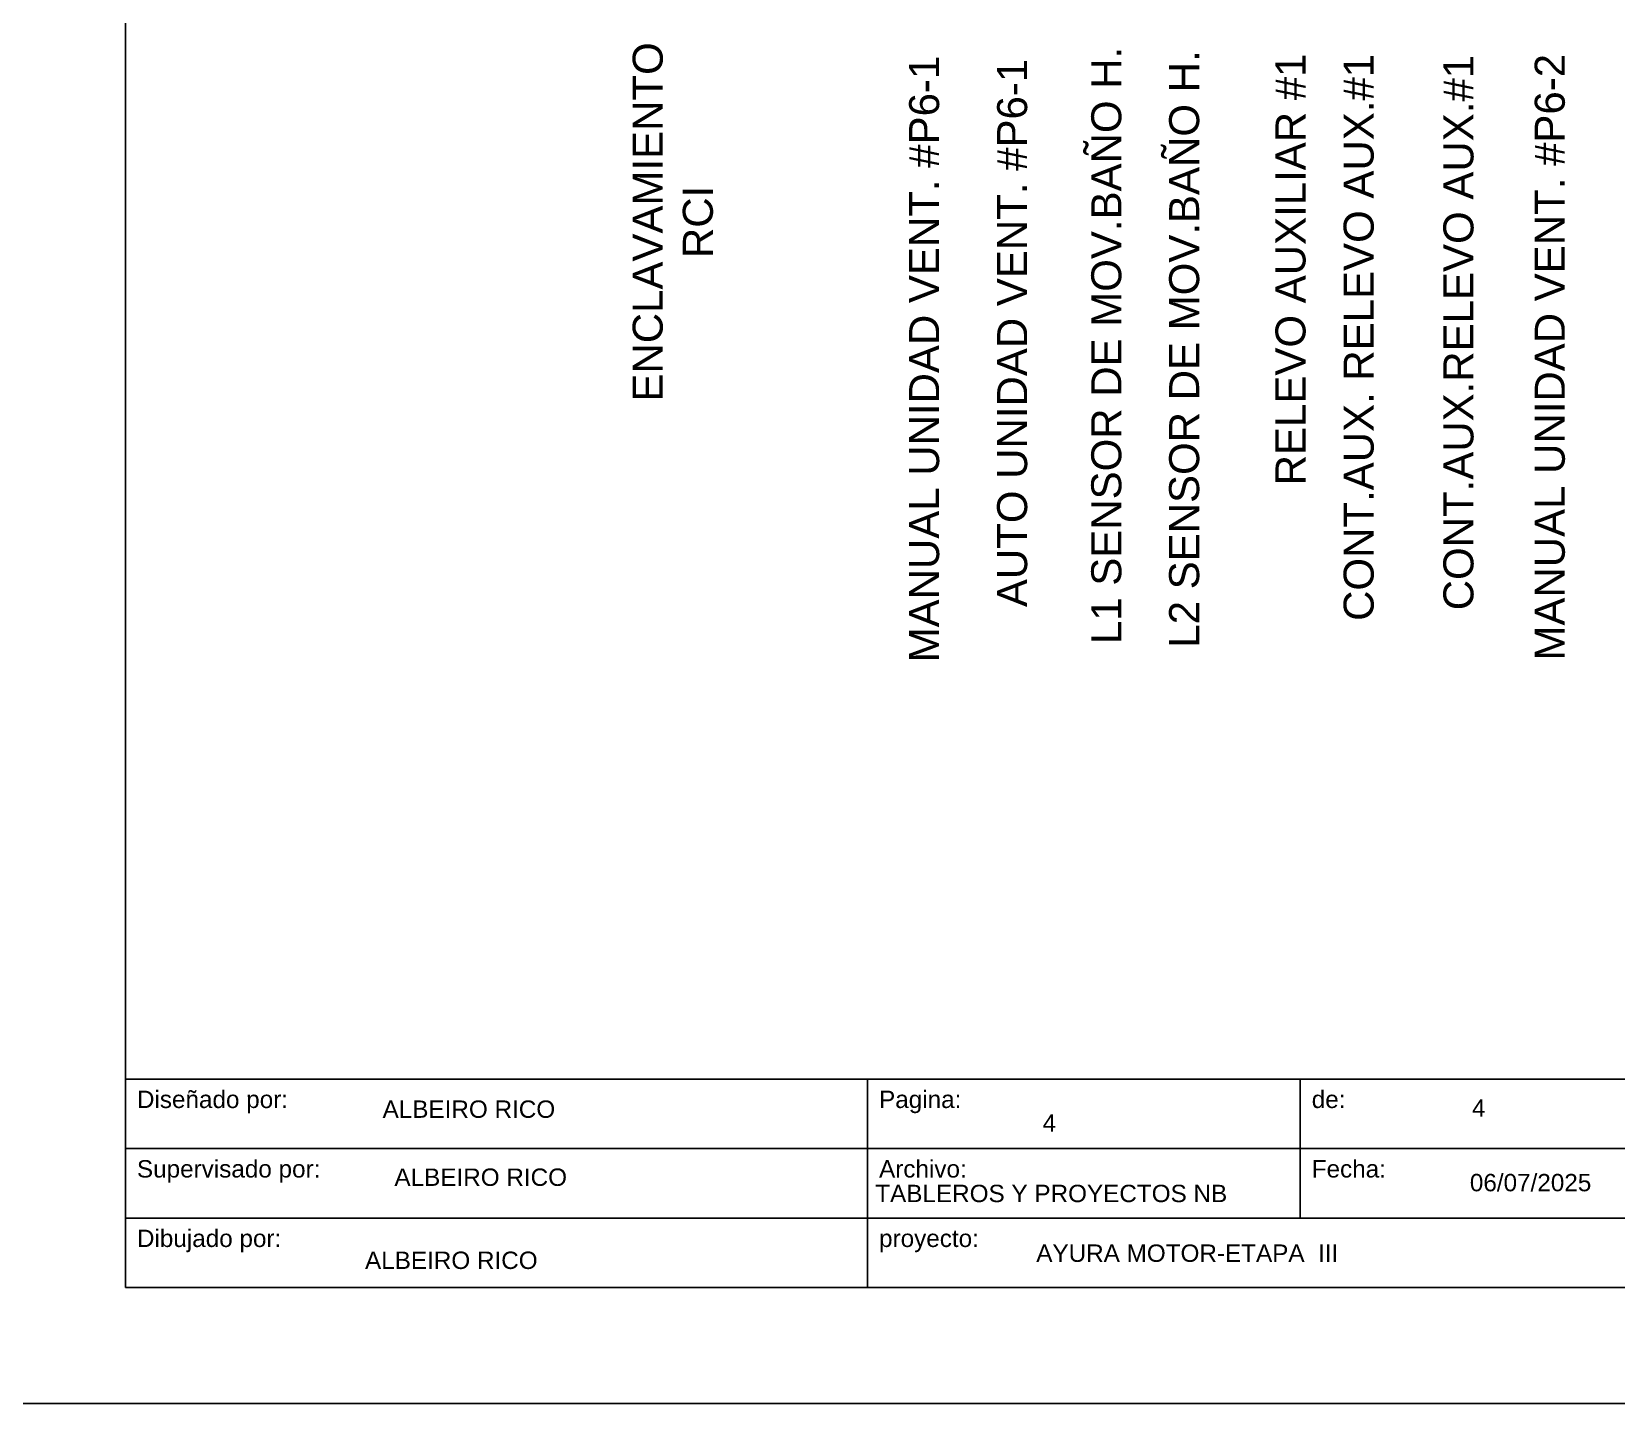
# Model space of a CAD drawing. Header units: millimetres. Extents: x 691 to 18605, y 670 to 10026.
# Drawn here: x 3881 to 4396, y 4436 to 4882 of the extents above; entities that cross this region are included whole.
import ezdxf
from ezdxf.enums import TextEntityAlignment as Align

# ---------------------------------------------------------------- set-up
doc = ezdxf.new("R2010")
doc.units = ezdxf.units.MM
doc.styles.get("Standard").update_dxf_attribs({"font": 'arial.ttf'})

# ---------------------------------------------------------------- blocks, each defined once
blk = doc.blocks.new('*T3')
at = {"color": 0, "linetype": 'ByBlock', "lineweight": -2}
for p, q in [((0, 0), (139.92, 0)), ((0, 0), (0, -18)), ((64.08, 0), (64.08, -18)), ((101.44, 0), (101.44, -12)), ((139.92, 0), (139.92, -18)), ((0, -6), (139.92, -6)), ((0, -12), (139.92, -12)), ((0, -18), (139.92, -18))]:
    blk.add_line(p, q, dxfattribs=at)
at = {"color": 0, "char_height": 1.5, "attachment_point": 1}
for s, insert, width in [('{\\fArial|b0|i0|c162|p34;Diseñado por:}', (1, -1), 62.0824), ('{\\fArial|b0|i0|c162|p34;Pagina:}', (65.08, -1), 35.3574), ('{\\fArial|b0|i0|c162|p34;de}:', (102.44, -1), 36.4813), ('{\\fArial|b0|i0|c162|p34;Supervisado por:}', (1, -7), 62.0824), ('{\\fArial|b0|i0|c162|p34;Archivo:}', (65.08, -7), 35.3574), ('Fecha:', (102.44, -7), 36.4813), ('Dibujado por:', (1, -13), 62.0824), ('{\\fArial|b0|i0|c162|p34;proyecto:}', (65.08, -13), 73.8387)]:
    blk.add_mtext(s, dxfattribs=dict(at, insert=insert, width=width))
blk = doc.blocks.new('CAJETIN')
for p, q in [((-259.4, 185.97), (-259.4, 0.07)), ((-259.4, 0.07), (0, 0.07))]:
    blk.add_line(p, q)
blk.add_lwpolyline([(-269.4, -9.93), (10, -9.93), (10, 205.97), (-269.4, 205.97)], close=True)
blk.add_blockref('*T3', (-259.4, 18.07))
for tag, p in [('DISEÑADO_POR', (-230.86, 14.78)), ('SUPERVISADO_POR', (-229.59, 8.32)), ('DIBUJADO_POR', (-231.25, 2.42))]:
    blk.add_attdef(tag, text='', height=1.5).set_placement(p, align=Align.MIDDLE)
for tag, p in [('PAGINA', (-180.19, 13.54)), ('DE', (-143.12, 14.83)), ('F', (-73.9, 14.47)), ('A', (-97.02, 13.49)), ('ARCHIVO', (-179.45, 8.2)), ('FECHA', (-143.31, 8.38)), ('V', (-96.96, 8.58)), ('H', (-74.46, 8.76)), ('PROYECTO', (-180.75, 3.04)), ('HZ', (-98.06, 2.87)), ('OR', (-74.83, 2.5))]:
    blk.add_attdef(tag, p, '', height=1.5)

msp = doc.modelspace()

# ---------------------------------------------------------------- block references
at = {"color": 0}
ref = msp.add_blockref('CAJETIN', (4887.11, 4473.55), dxfattribs=dict(at, xscale=3.761929394681115, yscale=3.761929394681115, zscale=3.761929394681115))
ref.add_attrib('PROYECTO', 'AYURA MOTOR-ETAPA  III', dxfattribs={"height": 5.6429}).set_placement((4207.16, 4484.98), align=Align.MIDDLE_LEFT)
ref.add_attrib('ARCHIVO', 'TABLEROS Y PROYECTOS NB', dxfattribs={"height": 5.6429}).set_placement((4212.02, 4504.38), align=Align.MIDDLE)
ref.add_attrib('DE', '4', (4348.7, 4529.33), dxfattribs={"height": 5.64})
ref.add_attrib('PAGINA', '4', (4209.24, 4524.48), dxfattribs={"height": 5.64})
ref.add_attrib('FECHA', '06/07/2025', (4348, 4505.08), dxfattribs={"height": 5.643})
ref.add_attrib('DIBUJADO_POR', 'ALBEIRO RICO', dxfattribs={"height": 5.6429}).set_placement((4017.15, 4482.67), align=Align.MIDDLE)
ref.add_attrib('SUPERVISADO_POR', 'ALBEIRO RICO', dxfattribs={"height": 5.6429}).set_placement((4026.7, 4509.66), align=Align.MIDDLE)
ref.add_attrib('DISEÑADO_POR', 'ALBEIRO RICO', dxfattribs={"height": 5.6429}).set_placement((4022.86, 4531.76), align=Align.MIDDLE)

# ---------------------------------------------------------------- texts
at = {"color": 0, "lineweight": 0, "char_height": 9.7644, "attachment_point": 2, "rotation": 90}
for s, insert, width in [(' ENCLAVAMIENTO RCI', (4076.06, 4819.95), 71.1545), ('L1 SENSOR DE MOV.BAÑO H.', (4225.02, 4779.83), 310.206), ('MANUAL UNIDAD VENT. #P6-1', (4165.84, 4775.41), 211.4218), ('AUTO UNIDAD VENT. #P6-1', (4194.43, 4783.88), 176.3824), ('L2 SENSOR DE MOV.BAÑO H.', (4250.31, 4778.67), 310.206), ('RELEVO AUXILIAR #1', (4284.85, 4804.52), 310.206), ('CONT.AUX. RELEVO AUX.#1', (4306.99, 4782.44), 216.0889), ('CONT.AUX.RELEVO AUX.#1', (4339.4, 4783.99), 216.0889), ('MANUAL UNIDAD VENT. #P6-2', (4369.07, 4775.99), 227.824)]:
    msp.add_mtext(s, dxfattribs=dict(at, insert=insert, width=width))

doc.saveas('drawing.dxf')
